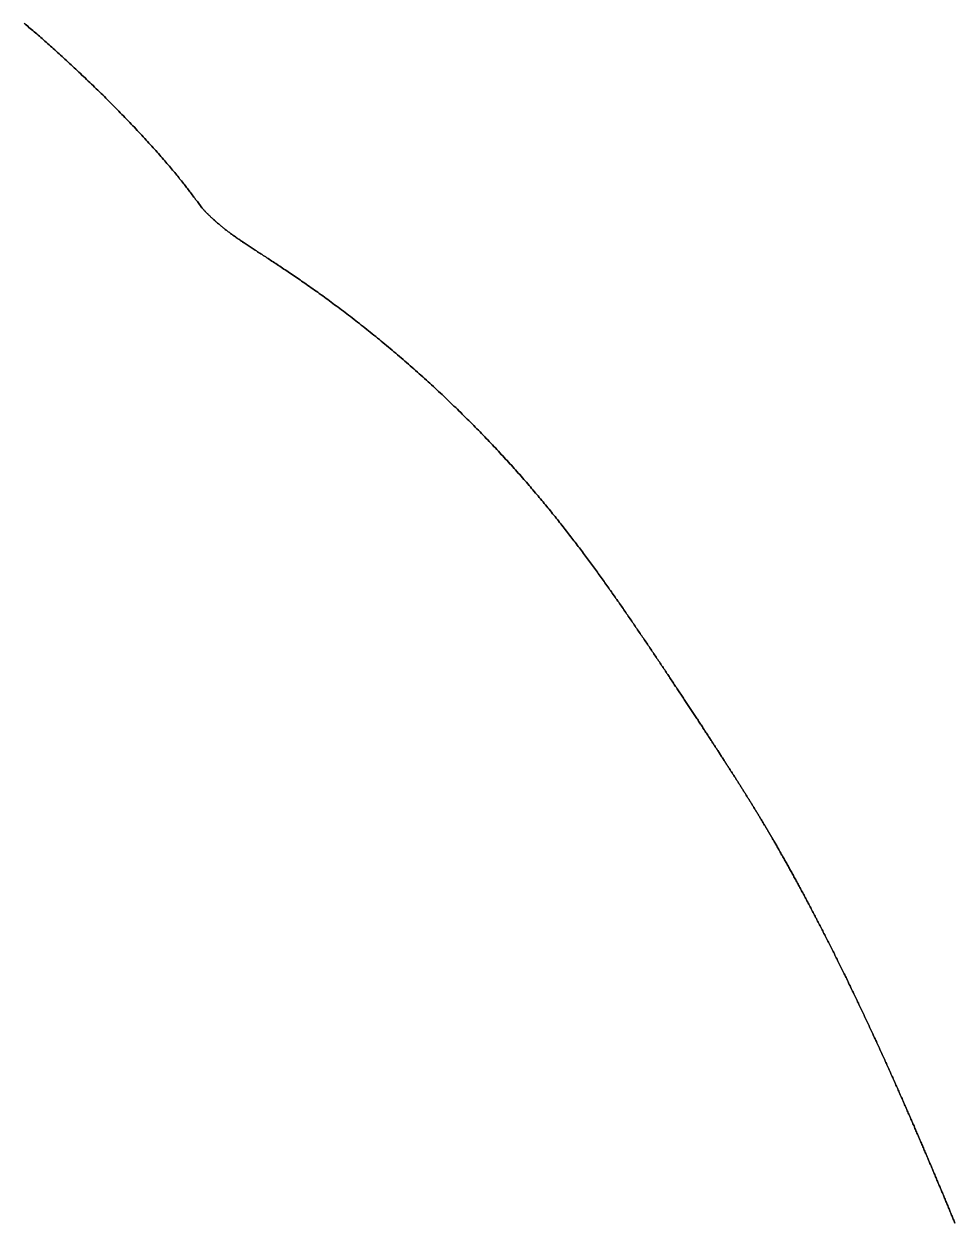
# Model space of a CAD drawing. Header units: inches. Extents: x 130170 to 284068, y 377793 to 804530.
# Drawn here: x 259932.3 to 260013.9, y 742613.9 to 742719 of the extents above; entities that cross this region are included whole.
import ezdxf

# ---------------------------------------------------------------- set-up
doc = ezdxf.new("R2010")
doc.units = ezdxf.units.IN
doc.header["$MEASUREMENT"] = 0
doc.layers.add('muni_il', color=7, linetype='Continuous')

msp = doc.modelspace()

# ---------------------------------------------------------------- linework, layer by layer
at = {"layer": 'muni_il'}
for points in [[(260013.86, 742613.85), (260013.83, 742613.94), (260013.79, 742614.03), (260013.75, 742614.12), (260013.71, 742614.21), (260013.68, 742614.3), (260013.64, 742614.39), (260013.6, 742614.48), (260013.56, 742614.57), (260013.53, 742614.66), (260013.49, 742614.75), (260013.45, 742614.85), (260013.41, 742614.94), (260013.38, 742615.03), (260013.34, 742615.12), (260013.3, 742615.21), (260013.26, 742615.3), (260013.22, 742615.4), (260013.18, 742615.49), (260013.15, 742615.58), (260013.11, 742615.67), (260013.07, 742615.77), (260013.03, 742615.86), (260012.99, 742615.95), (260012.95, 742616.04), (260012.91, 742616.14), (260012.88, 742616.23), (260012.84, 742616.32), (260012.8, 742616.42), (260012.76, 742616.51), (260012.72, 742616.6), (260012.68, 742616.7), (260012.64, 742616.79), (260012.6, 742616.89), (260012.56, 742616.98), (260012.52, 742617.07), (260012.48, 742617.17), (260012.44, 742617.26), (260012.4, 742617.36), (260012.36, 742617.45), (260012.32, 742617.55), (260012.28, 742617.64), (260012.24, 742617.74), (260012.2, 742617.83), (260012.16, 742617.93), (260012.12, 742618.02), (260012.08, 742618.12), (260012.04, 742618.22), (260012, 742618.31), (260011.96, 742618.41), (260011.92, 742618.51), (260011.88, 742618.6), (260011.84, 742618.7), (260011.8, 742618.79), (260011.76, 742618.89), (260011.72, 742618.99), (260011.67, 742619.09), (260011.63, 742619.18), (260011.59, 742619.28), (260011.55, 742619.38), (260011.51, 742619.48), (260011.47, 742619.57), (260011.43, 742619.67), (260011.38, 742619.77), (260011.34, 742619.87), (260011.3, 742619.97), (260011.26, 742620.06), (260011.22, 742620.16), (260011.17, 742620.26), (260011.13, 742620.36), (260011.09, 742620.46), (260011.05, 742620.56), (260011, 742620.66), (260010.96, 742620.76), (260010.92, 742620.86), (260010.88, 742620.96), (260010.83, 742621.06), (260010.79, 742621.16), (260010.75, 742621.26), (260010.7, 742621.36), (260010.66, 742621.46), (260010.62, 742621.56), (260010.57, 742621.66), (260010.53, 742621.76), (260010.49, 742621.87), (260010.44, 742621.97), (260010.4, 742622.07), (260010.35, 742622.17), (260010.31, 742622.27), (260010.27, 742622.38), (260010.22, 742622.48), (260010.18, 742622.58), (260010.13, 742622.68), (260010.09, 742622.79), (260010.04, 742622.89), (260010, 742622.99), (260009.95, 742623.1), (260009.91, 742623.2), (260009.86, 742623.3), (260009.82, 742623.41), (260009.77, 742623.51), (260009.73, 742623.62), (260009.68, 742623.72), (260009.63, 742623.83), (260009.59, 742623.93), (260009.54, 742624.04), (260009.5, 742624.14), (260009.45, 742624.25), (260009.4, 742624.36), (260009.36, 742624.46), (260009.31, 742624.57), (260009.26, 742624.67), (260009.22, 742624.78), (260009.17, 742624.89), (260009.12, 742624.99), (260009.07, 742625.1), (260009.03, 742625.21), (260008.98, 742625.32), (260008.93, 742625.42), (260008.88, 742625.53), (260008.84, 742625.64), (260008.79, 742625.75), (260008.74, 742625.86), (260008.69, 742625.97), (260008.64, 742626.08), (260008.59, 742626.19), (260008.55, 742626.29), (260008.5, 742626.4), (260008.45, 742626.51), (260008.4, 742626.62), (260008.35, 742626.73), (260008.3, 742626.85), (260008.25, 742626.96), (260008.2, 742627.07), (260008.15, 742627.18), (260008.1, 742627.29), (260008.05, 742627.4), (260008, 742627.51), (260007.95, 742627.62), (260007.9, 742627.74), (260007.85, 742627.85), (260007.8, 742627.96), (260007.75, 742628.07), (260007.7, 742628.18), (260007.65, 742628.3), (260007.59, 742628.41), (260007.54, 742628.52), (260007.49, 742628.64), (260007.44, 742628.75), (260007.39, 742628.86), (260007.34, 742628.98), (260007.28, 742629.09), (260007.23, 742629.21), (260007.18, 742629.32), (260007.13, 742629.43), (260007.07, 742629.55), (260007.02, 742629.66), (260006.97, 742629.78), (260006.92, 742629.89), (260006.86, 742630.01), (260006.81, 742630.12), (260006.76, 742630.24), (260006.7, 742630.36), (260006.65, 742630.47), (260006.6, 742630.59), (260006.54, 742630.7), (260006.49, 742630.82), (260006.43, 742630.94), (260006.38, 742631.05), (260006.33, 742631.17), (260006.27, 742631.28), (260006.22, 742631.4), (260006.16, 742631.52), (260006.11, 742631.63), (260006.05, 742631.75), (260006, 742631.87), (260005.94, 742631.98), (260005.89, 742632.1), (260005.83, 742632.22), (260005.78, 742632.34), (260005.72, 742632.45), (260005.67, 742632.57), (260005.61, 742632.69), (260005.56, 742632.8), (260005.5, 742632.92), (260005.44, 742633.04), (260005.39, 742633.16), (260005.33, 742633.27), (260005.28, 742633.39), (260005.22, 742633.51), (260005.16, 742633.63), (260005.11, 742633.74), (260005.05, 742633.86), (260004.99, 742633.98), (260004.94, 742634.1), (260004.88, 742634.21), (260004.83, 742634.33), (260004.77, 742634.45), (260004.71, 742634.57), (260004.66, 742634.68), (260004.6, 742634.8), (260004.54, 742634.92), (260004.49, 742635.03), (260004.43, 742635.15), (260004.37, 742635.27), (260004.31, 742635.39), (260004.26, 742635.5), (260004.2, 742635.62), (260004.14, 742635.73), (260004.09, 742635.85), (260004.03, 742635.97), (260003.97, 742636.08), (260003.92, 742636.2), (260003.86, 742636.32), (260003.8, 742636.43), (260003.74, 742636.55), (260003.69, 742636.66), (260003.63, 742636.78), (260003.57, 742636.89), (260003.52, 742637.01), (260003.46, 742637.12), (260003.4, 742637.24), (260003.34, 742637.35), (260003.29, 742637.47), (260003.23, 742637.58), (260003.17, 742637.69), (260003.12, 742637.81), (260003.06, 742637.92), (260003, 742638.04), (260002.95, 742638.15), (260002.89, 742638.26), (260002.83, 742638.37), (260002.78, 742638.49), (260002.72, 742638.6), (260002.66, 742638.71), (260002.61, 742638.82), (260002.55, 742638.93), (260002.49, 742639.04), (260002.44, 742639.15), (260002.38, 742639.26), (260002.32, 742639.37), (260002.27, 742639.48), (260002.21, 742639.59), (260002.15, 742639.7), (260002.1, 742639.81), (260002.04, 742639.92), (260001.99, 742640.03), (260001.93, 742640.14), (260001.88, 742640.25), (260001.82, 742640.35), (260001.76, 742640.46), (260001.71, 742640.57), (260001.65, 742640.67), (260001.6, 742640.78), (260001.54, 742640.88), (260001.49, 742640.99), (260001.43, 742641.09), (260001.38, 742641.2), (260001.32, 742641.3), (260001.27, 742641.41), (260001.22, 742641.51), (260001.16, 742641.61), (260001.11, 742641.72), (260001.05, 742641.82), (260001, 742641.92), (260000.95, 742642.02), (260000.89, 742642.12), (260000.84, 742642.22), (260000.79, 742642.32), (260000.73, 742642.42), (260000.68, 742642.52), (260000.63, 742642.62), (260000.57, 742642.72), (260000.52, 742642.82), (260000.47, 742642.92), (260000.42, 742643.01), (260000.36, 742643.11), (260000.31, 742643.21), (260000.26, 742643.3), (260000.21, 742643.4), (260000.16, 742643.49), (260000.11, 742643.59), (260000.05, 742643.68), (260000, 742643.78), (259999.95, 742643.87), (259999.9, 742643.96), (259999.85, 742644.05), (259999.8, 742644.15), (259999.75, 742644.24), (259999.7, 742644.33), (259999.65, 742644.42), (259999.6, 742644.51), (259999.55, 742644.6), (259999.5, 742644.69), (259999.45, 742644.78), (259999.4, 742644.87), (259999.36, 742644.96), (259999.31, 742645.04), (259999.26, 742645.13), (259999.21, 742645.22), (259999.16, 742645.3), (259999.11, 742645.39), (259999.07, 742645.47), (259999.02, 742645.56), (259998.97, 742645.64), (259998.92, 742645.73), (259998.88, 742645.81), (259998.83, 742645.9), (259998.78, 742645.98), (259998.74, 742646.06), (259998.69, 742646.14), (259998.64, 742646.22), (259998.6, 742646.31), (259998.55, 742646.39), (259998.51, 742646.47), (259998.46, 742646.55), (259998.42, 742646.63), (259998.37, 742646.7), (259998.33, 742646.78), (259998.28, 742646.86), (259998.24, 742646.94), (259998.19, 742647.02), (259998.15, 742647.09), (259998.1, 742647.17), (259998.06, 742647.25), (259998.01, 742647.32), (259997.97, 742647.4), (259997.93, 742647.47), (259997.88, 742647.55), (259997.84, 742647.62), (259997.8, 742647.7), (259997.75, 742647.77), (259997.71, 742647.84), (259997.67, 742647.92), (259997.63, 742647.99), (259997.58, 742648.06), (259997.54, 742648.13), (259997.5, 742648.21), (259997.46, 742648.28), (259997.42, 742648.35), (259997.37, 742648.42), (259997.33, 742648.49), (259997.29, 742648.56), (259997.25, 742648.63), (259997.21, 742648.7), (259997.17, 742648.77), (259997.12, 742648.84), (259997.08, 742648.9), (259997.04, 742648.97), (259997, 742649.04), (259996.96, 742649.11), (259996.92, 742649.18), (259996.88, 742649.24), (259996.84, 742649.31), (259996.8, 742649.38), (259996.76, 742649.45), (259996.72, 742649.51), (259996.68, 742649.58), (259996.64, 742649.64), (259996.6, 742649.71), (259996.56, 742649.78), (259996.52, 742649.84), (259996.48, 742649.91), (259996.44, 742649.97), (259996.4, 742650.04), (259996.36, 742650.1), (259996.32, 742650.17), (259996.28, 742650.23), (259996.24, 742650.3), (259996.2, 742650.36), (259996.16, 742650.42), (259996.12, 742650.49), (259996.08, 742650.55), (259996.05, 742650.62), (259996.01, 742650.68), (259995.97, 742650.74), (259995.93, 742650.81), (259995.89, 742650.87), (259995.85, 742650.93), (259995.81, 742651), (259995.77, 742651.06), (259995.73, 742651.12), (259995.69, 742651.19), (259995.65, 742651.25), (259995.61, 742651.31), (259995.57, 742651.38), (259995.53, 742651.44), (259995.49, 742651.5), (259995.46, 742651.56), (259995.42, 742651.63), (259995.38, 742651.69), (259995.34, 742651.75), (259995.3, 742651.82), (259995.26, 742651.88), (259995.22, 742651.94), (259995.18, 742652.01), (259995.14, 742652.07), (259995.1, 742652.13), (259995.06, 742652.2), (259995.02, 742652.26), (259994.98, 742652.32), (259994.94, 742652.39), (259994.9, 742652.45), (259994.86, 742652.52), (259994.82, 742652.58), (259994.77, 742652.64), (259994.73, 742652.71), (259994.69, 742652.77), (259994.65, 742652.84), (259994.61, 742652.9), (259994.57, 742652.97), (259994.53, 742653.03), (259994.49, 742653.1), (259994.44, 742653.16), (259994.4, 742653.23), (259994.36, 742653.29), (259994.32, 742653.36), (259994.28, 742653.42), (259994.23, 742653.49), (259994.19, 742653.56), (259994.15, 742653.62), (259994.11, 742653.69), (259994.06, 742653.76), (259994.02, 742653.82), (259993.98, 742653.89), (259993.93, 742653.96), (259993.89, 742654.03), (259993.85, 742654.09), (259993.8, 742654.16), (259993.76, 742654.23), (259993.71, 742654.3), (259993.67, 742654.37), (259993.63, 742654.44), (259993.58, 742654.51), (259993.54, 742654.58), (259993.49, 742654.65), (259993.44, 742654.72), (259993.4, 742654.79), (259993.35, 742654.86), (259993.31, 742654.93), (259993.26, 742655), (259993.21, 742655.07), (259993.17, 742655.15), (259993.12, 742655.22), (259993.07, 742655.29), (259993.03, 742655.36), (259992.98, 742655.44), (259992.93, 742655.51), (259992.88, 742655.58), (259992.84, 742655.66), (259992.79, 742655.73), (259992.74, 742655.81), (259992.69, 742655.88), (259992.64, 742655.96), (259992.59, 742656.03), (259992.54, 742656.11), (259992.49, 742656.19), (259992.44, 742656.26), (259992.39, 742656.34), (259992.34, 742656.42), (259992.29, 742656.5), (259992.24, 742656.57), (259992.19, 742656.65), (259992.14, 742656.73), (259992.09, 742656.81), (259992.03, 742656.89), (259991.98, 742656.97), (259991.93, 742657.05), (259991.88, 742657.13), (259991.82, 742657.21), (259991.77, 742657.29), (259991.72, 742657.37), (259991.66, 742657.46), (259991.61, 742657.54), (259991.56, 742657.62), (259991.5, 742657.7), (259991.45, 742657.79), (259991.39, 742657.87), (259991.34, 742657.95), (259991.28, 742658.04), (259991.23, 742658.12), (259991.17, 742658.21), (259991.11, 742658.29), (259991.06, 742658.38), (259991, 742658.46), (259990.94, 742658.55), (259990.89, 742658.64), (259990.83, 742658.72), (259990.77, 742658.81), (259990.71, 742658.9), (259990.66, 742658.99), (259990.6, 742659.08), (259990.54, 742659.16), (259990.48, 742659.25), (259990.42, 742659.34), (259990.36, 742659.43), (259990.3, 742659.52), (259990.24, 742659.61), (259990.18, 742659.7), (259990.12, 742659.79), (259990.06, 742659.89), (259990, 742659.98), (259989.94, 742660.07), (259989.88, 742660.16), (259989.82, 742660.25), (259989.76, 742660.35), (259989.7, 742660.44), (259989.63, 742660.53), (259989.57, 742660.63), (259989.51, 742660.72), (259989.45, 742660.82), (259989.38, 742660.91), (259989.32, 742661.01), (259989.26, 742661.1), (259989.19, 742661.2), (259989.13, 742661.29), (259989.07, 742661.39), (259989, 742661.49), (259988.94, 742661.58), (259988.87, 742661.68), (259988.81, 742661.78), (259988.74, 742661.88), (259988.68, 742661.97), (259988.61, 742662.07), (259988.55, 742662.17), (259988.48, 742662.27), (259988.42, 742662.37), (259988.35, 742662.47), (259988.28, 742662.57), (259988.22, 742662.67), (259988.15, 742662.77), (259988.08, 742662.87), (259988.01, 742662.97), (259987.95, 742663.07), (259987.88, 742663.17), (259987.81, 742663.27), (259987.74, 742663.38), (259987.67, 742663.48), (259987.61, 742663.58), (259987.54, 742663.68), (259987.47, 742663.79), (259987.4, 742663.89), (259987.33, 742663.99), (259987.26, 742664.09), (259987.19, 742664.2), (259987.12, 742664.3), (259987.05, 742664.41), (259986.98, 742664.51), (259986.91, 742664.62), (259986.84, 742664.72), (259986.77, 742664.83), (259986.7, 742664.93), (259986.62, 742665.04), (259986.55, 742665.14), (259986.48, 742665.25), (259986.41, 742665.35), (259986.34, 742665.46), (259986.26, 742665.57), (259986.19, 742665.67), (259986.12, 742665.78), (259986.05, 742665.89), (259985.97, 742666), (259985.9, 742666.1), (259985.83, 742666.21), (259985.75, 742666.32), (259985.68, 742666.43), (259985.6, 742666.54), (259985.53, 742666.65), (259985.45, 742666.76), (259985.38, 742666.86), (259985.3, 742666.97), (259985.23, 742667.08), (259985.15, 742667.19), (259985.08, 742667.3), (259985, 742667.41), (259984.93, 742667.52), (259984.85, 742667.63), (259984.77, 742667.75), (259984.7, 742667.86), (259984.62, 742667.97), (259984.54, 742668.08), (259984.46, 742668.19), (259984.39, 742668.3), (259984.31, 742668.41), (259984.23, 742668.53), (259984.15, 742668.64), (259984.07, 742668.75), (259983.99, 742668.87), (259983.91, 742668.98), (259983.83, 742669.09), (259983.75, 742669.21), (259983.67, 742669.32), (259983.59, 742669.43), (259983.51, 742669.55), (259983.43, 742669.66), (259983.35, 742669.78), (259983.27, 742669.89), (259983.18, 742670.01), (259983.1, 742670.12), (259983.02, 742670.24), (259982.94, 742670.35), (259982.85, 742670.47), (259982.77, 742670.58), (259982.69, 742670.7), (259982.6, 742670.82), (259982.52, 742670.93), (259982.43, 742671.05), (259982.35, 742671.17), (259982.26, 742671.29), (259982.18, 742671.4), (259982.09, 742671.52), (259982, 742671.64), (259981.92, 742671.76), (259981.83, 742671.88), (259981.74, 742671.99), (259981.65, 742672.11), (259981.57, 742672.23), (259981.48, 742672.35), (259981.39, 742672.47), (259981.3, 742672.59), (259981.21, 742672.71), (259981.12, 742672.83), (259981.03, 742672.95), (259980.94, 742673.08), (259980.84, 742673.2), (259980.75, 742673.32), (259980.66, 742673.44), (259980.57, 742673.56), (259980.47, 742673.69), (259980.38, 742673.81), (259980.28, 742673.93), (259980.19, 742674.05), (259980.09, 742674.18), (259980, 742674.3), (259979.9, 742674.43), (259979.81, 742674.55), (259979.71, 742674.67), (259979.61, 742674.8), (259979.51, 742674.92), (259979.41, 742675.05), (259979.31, 742675.18), (259979.21, 742675.3), (259979.11, 742675.43), (259979.01, 742675.55), (259978.91, 742675.68), (259978.81, 742675.81), (259978.71, 742675.94), (259978.6, 742676.06), (259978.5, 742676.19), (259978.4, 742676.32), (259978.29, 742676.45), (259978.19, 742676.58), (259978.08, 742676.71), (259977.97, 742676.84), (259977.87, 742676.97), (259977.76, 742677.1), (259977.65, 742677.23), (259977.54, 742677.36), (259977.43, 742677.49), (259977.32, 742677.62), (259977.21, 742677.75), (259977.1, 742677.88), (259976.99, 742678.02), (259976.87, 742678.15), (259976.76, 742678.28), (259976.65, 742678.42), (259976.53, 742678.55), (259976.42, 742678.68), (259976.3, 742678.82), (259976.18, 742678.95), (259976.07, 742679.08), (259975.95, 742679.22), (259975.83, 742679.35), (259975.71, 742679.49), (259975.59, 742679.63), (259975.47, 742679.76), (259975.35, 742679.9), (259975.23, 742680.03), (259975.1, 742680.17), (259974.98, 742680.31), (259974.86, 742680.45), (259974.73, 742680.58), (259974.61, 742680.72), (259974.48, 742680.86), (259974.36, 742681), (259974.23, 742681.14), (259974.1, 742681.27), (259973.97, 742681.41), (259973.84, 742681.55), (259973.71, 742681.69), (259973.58, 742681.83), (259973.45, 742681.97), (259973.32, 742682.11), (259973.18, 742682.25), (259973.05, 742682.39), (259972.92, 742682.53), (259972.78, 742682.67), (259972.65, 742682.81), (259972.51, 742682.95), (259972.37, 742683.1), (259972.24, 742683.24), (259972.1, 742683.38), (259971.96, 742683.52), (259971.82, 742683.66), (259971.68, 742683.8), (259971.54, 742683.95), (259971.4, 742684.09), (259971.26, 742684.23), (259971.11, 742684.37), (259970.97, 742684.51), (259970.83, 742684.66), (259970.68, 742684.8), (259970.54, 742684.94), (259970.39, 742685.08), (259970.25, 742685.23), (259970.1, 742685.37), (259969.95, 742685.51), (259969.8, 742685.65), (259969.66, 742685.8), (259969.51, 742685.94), (259969.36, 742686.08), (259969.21, 742686.22), (259969.06, 742686.37), (259968.91, 742686.51), (259968.76, 742686.65), (259968.6, 742686.79), (259968.45, 742686.93), (259968.3, 742687.08), (259968.15, 742687.22), (259967.99, 742687.36), (259967.84, 742687.5), (259967.68, 742687.64), (259967.53, 742687.78), (259967.37, 742687.92), (259967.22, 742688.06), (259967.06, 742688.2), (259966.91, 742688.34), (259966.75, 742688.48), (259966.59, 742688.62), (259966.43, 742688.76), (259966.28, 742688.9), (259966.12, 742689.04), (259965.96, 742689.18), (259965.8, 742689.32), (259965.64, 742689.45), (259965.49, 742689.59), (259965.33, 742689.73), (259965.17, 742689.86), (259965.01, 742690), (259964.85, 742690.13), (259964.69, 742690.27), (259964.53, 742690.4), (259964.37, 742690.54), (259964.21, 742690.67), (259964.05, 742690.81), (259963.89, 742690.94), (259963.73, 742691.07), (259963.57, 742691.2), (259963.41, 742691.33), (259963.25, 742691.46), (259963.09, 742691.59), (259962.93, 742691.72), (259962.77, 742691.85), (259962.62, 742691.98), (259962.46, 742692.11), (259962.3, 742692.23), (259962.14, 742692.36), (259961.98, 742692.49), (259961.82, 742692.61), (259961.66, 742692.74), (259961.51, 742692.86), (259961.35, 742692.98), (259961.19, 742693.1), (259961.04, 742693.23), (259960.88, 742693.35), (259960.72, 742693.47), (259960.57, 742693.58), (259960.41, 742693.7), (259960.26, 742693.82), (259960.1, 742693.94), (259959.95, 742694.05), (259959.8, 742694.17), (259959.64, 742694.28), (259959.49, 742694.39), (259959.34, 742694.51), (259959.19, 742694.62), (259959.04, 742694.73), (259958.89, 742694.84), (259958.74, 742694.95), (259958.59, 742695.05), (259958.45, 742695.16), (259958.3, 742695.27), (259958.15, 742695.37), (259958.01, 742695.48), (259957.86, 742695.58), (259957.72, 742695.68), (259957.58, 742695.78), (259957.43, 742695.88), (259957.29, 742695.98), (259957.15, 742696.08), (259957.01, 742696.18), (259956.88, 742696.28), (259956.74, 742696.37), (259956.6, 742696.47), (259956.47, 742696.56), (259956.33, 742696.65), (259956.2, 742696.74), (259956.07, 742696.83), (259955.94, 742696.92), (259955.81, 742697.01), (259955.68, 742697.1), (259955.55, 742697.19), (259955.42, 742697.27), (259955.3, 742697.36), (259955.17, 742697.44), (259955.05, 742697.52), (259954.93, 742697.6), (259954.8, 742697.69), (259954.68, 742697.76), (259954.57, 742697.84), (259954.45, 742697.92), (259954.33, 742698), (259954.22, 742698.07), (259954.1, 742698.15), (259953.99, 742698.22), (259953.88, 742698.3), (259953.77, 742698.37), (259953.66, 742698.44), (259953.55, 742698.51), (259953.45, 742698.58), (259953.34, 742698.65), (259953.24, 742698.72), (259953.13, 742698.78), (259953.03, 742698.85), (259952.93, 742698.91), (259952.83, 742698.98), (259952.74, 742699.04), (259952.64, 742699.11), (259952.54, 742699.17), (259952.45, 742699.23), (259952.36, 742699.29), (259952.26, 742699.35), (259952.17, 742699.41), (259952.08, 742699.47), (259952, 742699.53), (259951.91, 742699.58), (259951.82, 742699.64), (259951.74, 742699.7), (259951.65, 742699.75), (259951.57, 742699.81), (259951.49, 742699.86), (259951.41, 742699.92), (259951.33, 742699.97), (259951.25, 742700.03), (259951.17, 742700.08), (259951.1, 742700.13), (259951.02, 742700.18), (259950.94, 742700.24), (259950.87, 742700.29), (259950.8, 742700.34), (259950.72, 742700.39), (259950.65, 742700.44), (259950.58, 742700.49), (259950.51, 742700.54), (259950.44, 742700.59), (259950.37, 742700.64), (259950.31, 742700.69), (259950.24, 742700.74), (259950.17, 742700.79), (259950.11, 742700.84), (259950.04, 742700.89), (259949.98, 742700.94), (259949.91, 742700.99), (259949.85, 742701.04), (259949.79, 742701.09), (259949.72, 742701.14), (259949.66, 742701.19), (259949.6, 742701.24), (259949.54, 742701.29), (259949.48, 742701.34), (259949.42, 742701.39), (259949.36, 742701.44), (259949.3, 742701.49), (259949.24, 742701.55), (259949.18, 742701.6), (259949.12, 742701.65), (259949.06, 742701.7), (259949.01, 742701.75), (259948.95, 742701.8), (259948.89, 742701.85), (259948.84, 742701.9), (259948.78, 742701.95), (259948.73, 742702), (259948.67, 742702.05), (259948.62, 742702.1), (259948.57, 742702.15), (259948.52, 742702.2), (259948.47, 742702.25), (259948.42, 742702.3), (259948.37, 742702.35), (259948.32, 742702.4), (259948.27, 742702.44), (259948.23, 742702.49), (259948.18, 742702.53), (259948.14, 742702.58), (259948.1, 742702.62), (259948.06, 742702.66), (259948.03, 742702.7), (259947.99, 742702.73), (259947.96, 742702.77), (259947.93, 742702.8), (259947.91, 742702.83), (259947.89, 742702.85), (259947.87, 742702.88), (259947.85, 742702.9), (259947.46, 742703.43), (259947.31, 742703.63), (259947.23, 742703.73), (259947.16, 742703.83), (259947.09, 742703.92), (259947.02, 742704.02), (259946.95, 742704.11), (259946.88, 742704.2), (259946.81, 742704.29), (259946.74, 742704.39), (259946.67, 742704.48), (259946.6, 742704.57), (259946.52, 742704.66), (259946.45, 742704.76), (259946.38, 742704.85), (259946.3, 742704.95), (259946.23, 742705.04), (259946.15, 742705.14), (259946.07, 742705.24), (259945.99, 742705.34), (259945.91, 742705.44), (259945.83, 742705.54), (259945.74, 742705.65), (259945.66, 742705.75), (259945.57, 742705.86), (259945.48, 742705.97), (259945.39, 742706.08), (259945.29, 742706.19), (259945.2, 742706.3), (259945.1, 742706.42), (259945.01, 742706.53), (259944.91, 742706.65), (259944.8, 742706.77), (259944.7, 742706.89), (259944.6, 742707.01), (259944.49, 742707.13), (259944.38, 742707.26), (259944.27, 742707.38), (259944.16, 742707.51), (259944.05, 742707.64), (259943.94, 742707.77), (259943.82, 742707.9), (259943.7, 742708.03), (259943.58, 742708.16), (259943.46, 742708.29), (259943.34, 742708.43), (259943.22, 742708.56), (259943.1, 742708.7), (259942.97, 742708.83), (259942.85, 742708.97), (259942.72, 742709.11), (259942.59, 742709.25), (259942.46, 742709.39), (259942.33, 742709.53), (259942.2, 742709.67), (259942.07, 742709.81), (259941.94, 742709.95), (259941.8, 742710.09), (259941.67, 742710.23), (259941.53, 742710.37), (259941.4, 742710.51), (259941.26, 742710.66), (259941.12, 742710.8), (259940.99, 742710.94), (259940.85, 742711.08), (259940.71, 742711.22), (259940.57, 742711.37), (259940.43, 742711.51), (259940.29, 742711.65), (259940.15, 742711.79), (259940.01, 742711.93), (259939.87, 742712.07), (259939.73, 742712.22), (259939.59, 742712.36), (259939.45, 742712.5), (259939.31, 742712.64), (259939.17, 742712.78), (259939.02, 742712.91), (259938.88, 742713.05), (259938.74, 742713.19), (259938.6, 742713.33), (259938.46, 742713.46), (259938.32, 742713.6), (259938.18, 742713.73), (259938.04, 742713.87), (259937.9, 742714), (259937.76, 742714.14), (259937.62, 742714.27), (259937.49, 742714.4), (259937.35, 742714.53), (259937.21, 742714.66), (259937.07, 742714.79), (259936.94, 742714.92), (259936.8, 742715.05), (259936.66, 742715.17), (259936.53, 742715.3), (259936.4, 742715.42), (259936.26, 742715.55), (259936.13, 742715.67), (259936, 742715.79), (259935.86, 742715.91), (259935.73, 742716.03), (259935.6, 742716.15), (259935.47, 742716.27), (259935.34, 742716.39), (259935.21, 742716.51), (259935.09, 742716.62), (259934.96, 742716.74), (259934.83, 742716.85), (259934.71, 742716.96), (259934.58, 742717.07), (259934.46, 742717.18), (259934.34, 742717.29), (259934.21, 742717.4), (259934.09, 742717.51), (259933.97, 742717.61), (259933.85, 742717.72), (259933.73, 742717.82), (259933.62, 742717.93), (259933.5, 742718.03), (259933.38, 742718.13), (259933.27, 742718.23), (259933.15, 742718.33), (259933.04, 742718.43), (259932.93, 742718.52), (259932.81, 742718.62), (259932.7, 742718.71), (259932.59, 742718.81), (259932.48, 742718.9), (259932.38, 742718.99), (259932.27, 742719.08)], [(259932.27, 742719.08), (259932.38, 742718.99), (259932.48, 742718.9), (259932.59, 742718.81), (259932.7, 742718.71), (259932.81, 742718.62), (259932.93, 742718.52), (259933.04, 742718.43), (259933.15, 742718.33), (259933.27, 742718.23), (259933.38, 742718.13), (259933.5, 742718.03), (259933.62, 742717.93), (259933.73, 742717.82), (259933.85, 742717.72), (259933.97, 742717.61), (259934.09, 742717.51), (259934.21, 742717.4), (259934.34, 742717.29), (259934.46, 742717.18), (259934.58, 742717.07), (259934.71, 742716.96), (259934.83, 742716.85), (259934.96, 742716.74), (259935.09, 742716.62), (259935.21, 742716.51), (259935.34, 742716.39), (259935.47, 742716.27), (259935.6, 742716.15), (259935.73, 742716.03), (259935.86, 742715.91), (259936, 742715.79), (259936.13, 742715.67), (259936.26, 742715.55), (259936.4, 742715.42), (259936.53, 742715.3), (259936.66, 742715.17), (259936.8, 742715.05), (259936.94, 742714.92), (259937.07, 742714.79), (259937.21, 742714.66), (259937.35, 742714.53), (259937.49, 742714.4), (259937.62, 742714.27), (259937.76, 742714.14), (259937.9, 742714), (259938.04, 742713.87), (259938.18, 742713.73), (259938.32, 742713.6), (259938.46, 742713.46), (259938.6, 742713.33), (259938.74, 742713.19), (259938.88, 742713.05), (259939.02, 742712.91), (259939.17, 742712.78), (259939.31, 742712.64), (259939.45, 742712.5), (259939.59, 742712.36), (259939.73, 742712.22), (259939.87, 742712.07), (259940.01, 742711.93), (259940.15, 742711.79), (259940.29, 742711.65), (259940.43, 742711.51), (259940.57, 742711.37), (259940.71, 742711.22), (259940.85, 742711.08), (259940.99, 742710.94), (259941.12, 742710.8), (259941.26, 742710.66), (259941.4, 742710.51), (259941.53, 742710.37), (259941.67, 742710.23), (259941.8, 742710.09), (259941.94, 742709.95), (259942.07, 742709.81), (259942.2, 742709.67), (259942.33, 742709.53), (259942.46, 742709.39), (259942.59, 742709.25), (259942.72, 742709.11), (259942.85, 742708.97), (259942.97, 742708.83), (259943.1, 742708.7), (259943.22, 742708.56), (259943.34, 742708.43), (259943.46, 742708.29), (259943.58, 742708.16), (259943.7, 742708.03), (259943.82, 742707.9), (259943.94, 742707.77), (259944.05, 742707.64), (259944.16, 742707.51), (259944.27, 742707.38), (259944.38, 742707.26), (259944.49, 742707.13), (259944.6, 742707.01), (259944.7, 742706.89), (259944.8, 742706.77), (259944.91, 742706.65), (259945.01, 742706.53), (259945.1, 742706.42), (259945.2, 742706.3), (259945.29, 742706.19), (259945.39, 742706.08), (259945.48, 742705.97), (259945.57, 742705.86), (259945.66, 742705.75), (259945.74, 742705.65), (259945.83, 742705.54), (259945.91, 742705.44), (259945.99, 742705.34), (259946.07, 742705.24), (259946.15, 742705.14), (259946.23, 742705.04), (259946.3, 742704.95), (259946.38, 742704.85), (259946.45, 742704.76), (259946.52, 742704.66), (259946.6, 742704.57), (259946.67, 742704.48), (259946.74, 742704.39), (259946.81, 742704.29), (259946.88, 742704.2), (259946.95, 742704.11), (259947.02, 742704.02), (259947.09, 742703.92), (259947.16, 742703.83), (259947.23, 742703.73), (259947.31, 742703.63), (259947.46, 742703.43), (259947.85, 742702.9), (259947.87, 742702.88), (259947.89, 742702.85), (259947.91, 742702.83), (259947.93, 742702.8), (259947.96, 742702.77), (259947.99, 742702.73), (259948.03, 742702.7), (259948.06, 742702.66), (259948.1, 742702.62), (259948.14, 742702.58), (259948.18, 742702.53), (259948.23, 742702.49), (259948.27, 742702.44), (259948.32, 742702.4), (259948.37, 742702.35), (259948.42, 742702.3), (259948.47, 742702.25), (259948.52, 742702.2), (259948.57, 742702.15), (259948.62, 742702.1), (259948.67, 742702.05), (259948.73, 742702), (259948.78, 742701.95), (259948.84, 742701.9), (259948.89, 742701.85), (259948.95, 742701.8), (259949.01, 742701.75), (259949.06, 742701.7), (259949.12, 742701.65), (259949.18, 742701.6), (259949.24, 742701.55), (259949.3, 742701.49), (259949.36, 742701.44), (259949.42, 742701.39), (259949.48, 742701.34), (259949.54, 742701.29), (259949.6, 742701.24), (259949.66, 742701.19), (259949.72, 742701.14), (259949.79, 742701.09), (259949.85, 742701.04), (259949.91, 742700.99), (259949.98, 742700.94), (259950.04, 742700.89), (259950.11, 742700.84), (259950.17, 742700.79), (259950.24, 742700.74), (259950.31, 742700.69), (259950.37, 742700.64), (259950.44, 742700.59), (259950.51, 742700.54), (259950.58, 742700.49), (259950.65, 742700.44), (259950.72, 742700.39), (259950.8, 742700.34), (259950.87, 742700.29), (259950.94, 742700.24), (259951.02, 742700.18), (259951.1, 742700.13), (259951.17, 742700.08), (259951.25, 742700.03), (259951.33, 742699.97), (259951.41, 742699.92), (259951.49, 742699.86), (259951.57, 742699.81), (259951.65, 742699.75), (259951.74, 742699.7), (259951.82, 742699.64), (259951.91, 742699.58), (259952, 742699.53), (259952.08, 742699.47), (259952.17, 742699.41), (259952.26, 742699.35), (259952.36, 742699.29), (259952.45, 742699.23), (259952.54, 742699.17), (259952.64, 742699.11), (259952.74, 742699.04), (259952.83, 742698.98), (259952.93, 742698.91), (259953.03, 742698.85), (259953.13, 742698.78), (259953.24, 742698.72), (259953.34, 742698.65), (259953.45, 742698.58), (259953.55, 742698.51), (259953.66, 742698.44), (259953.77, 742698.37), (259953.88, 742698.3), (259953.99, 742698.22), (259954.1, 742698.15), (259954.22, 742698.07), (259954.33, 742698), (259954.45, 742697.92), (259954.57, 742697.84), (259954.68, 742697.76), (259954.8, 742697.69), (259954.93, 742697.6), (259955.05, 742697.52), (259955.17, 742697.44), (259955.3, 742697.36), (259955.42, 742697.27), (259955.55, 742697.19), (259955.68, 742697.1), (259955.81, 742697.01), (259955.94, 742696.92), (259956.07, 742696.83), (259956.2, 742696.74), (259956.33, 742696.65), (259956.47, 742696.56), (259956.6, 742696.47), (259956.74, 742696.37), (259956.88, 742696.28), (259957.01, 742696.18), (259957.15, 742696.08), (259957.29, 742695.98), (259957.43, 742695.88), (259957.58, 742695.78), (259957.72, 742695.68), (259957.86, 742695.58), (259958.01, 742695.48), (259958.15, 742695.37), (259958.3, 742695.27), (259958.45, 742695.16), (259958.59, 742695.05), (259958.74, 742694.95), (259958.89, 742694.84), (259959.04, 742694.73), (259959.19, 742694.62), (259959.34, 742694.51), (259959.49, 742694.39), (259959.64, 742694.28), (259959.8, 742694.17), (259959.95, 742694.05), (259960.1, 742693.94), (259960.26, 742693.82), (259960.41, 742693.7), (259960.57, 742693.58), (259960.72, 742693.47), (259960.88, 742693.35), (259961.04, 742693.23), (259961.19, 742693.1), (259961.35, 742692.98), (259961.51, 742692.86), (259961.66, 742692.74), (259961.82, 742692.61), (259961.98, 742692.49), (259962.14, 742692.36), (259962.3, 742692.23), (259962.46, 742692.11), (259962.62, 742691.98), (259962.77, 742691.85), (259962.93, 742691.72), (259963.09, 742691.59), (259963.25, 742691.46), (259963.41, 742691.33), (259963.57, 742691.2), (259963.73, 742691.07), (259963.89, 742690.94), (259964.05, 742690.81), (259964.21, 742690.67), (259964.37, 742690.54), (259964.53, 742690.4), (259964.69, 742690.27), (259964.85, 742690.13), (259965.01, 742690), (259965.17, 742689.86), (259965.33, 742689.73), (259965.49, 742689.59), (259965.64, 742689.45), (259965.8, 742689.32), (259965.96, 742689.18), (259966.12, 742689.04), (259966.28, 742688.9), (259966.43, 742688.76), (259966.59, 742688.62), (259966.75, 742688.48), (259966.91, 742688.34), (259967.06, 742688.2), (259967.22, 742688.06), (259967.37, 742687.92), (259967.53, 742687.78), (259967.68, 742687.64), (259967.84, 742687.5), (259967.99, 742687.36), (259968.15, 742687.22), (259968.3, 742687.08), (259968.45, 742686.93), (259968.6, 742686.79), (259968.76, 742686.65), (259968.91, 742686.51), (259969.06, 742686.37), (259969.21, 742686.22), (259969.36, 742686.08), (259969.51, 742685.94), (259969.66, 742685.8), (259969.8, 742685.65), (259969.95, 742685.51), (259970.1, 742685.37), (259970.25, 742685.23), (259970.39, 742685.08), (259970.54, 742684.94), (259970.68, 742684.8), (259970.83, 742684.66), (259970.97, 742684.51), (259971.11, 742684.37), (259971.26, 742684.23), (259971.4, 742684.09), (259971.54, 742683.95), (259971.68, 742683.8), (259971.82, 742683.66), (259971.96, 742683.52), (259972.1, 742683.38), (259972.24, 742683.24), (259972.37, 742683.1), (259972.51, 742682.95), (259972.65, 742682.81), (259972.78, 742682.67), (259972.92, 742682.53), (259973.05, 742682.39), (259973.18, 742682.25), (259973.32, 742682.11), (259973.45, 742681.97), (259973.58, 742681.83), (259973.71, 742681.69), (259973.84, 742681.55), (259973.97, 742681.41), (259974.1, 742681.27), (259974.23, 742681.14), (259974.36, 742681), (259974.48, 742680.86), (259974.61, 742680.72), (259974.73, 742680.58), (259974.86, 742680.45), (259974.98, 742680.31), (259975.1, 742680.17), (259975.23, 742680.03), (259975.35, 742679.9), (259975.47, 742679.76), (259975.59, 742679.63), (259975.71, 742679.49), (259975.83, 742679.35), (259975.95, 742679.22), (259976.07, 742679.08), (259976.18, 742678.95), (259976.3, 742678.82), (259976.42, 742678.68), (259976.53, 742678.55), (259976.65, 742678.42), (259976.76, 742678.28), (259976.87, 742678.15), (259976.99, 742678.02), (259977.1, 742677.88), (259977.21, 742677.75), (259977.32, 742677.62), (259977.43, 742677.49), (259977.54, 742677.36), (259977.65, 742677.23), (259977.76, 742677.1), (259977.87, 742676.97), (259977.97, 742676.84), (259978.08, 742676.71), (259978.19, 742676.58), (259978.29, 742676.45), (259978.4, 742676.32), (259978.5, 742676.19), (259978.6, 742676.06), (259978.71, 742675.94), (259978.81, 742675.81), (259978.91, 742675.68), (259979.01, 742675.55), (259979.11, 742675.43), (259979.21, 742675.3), (259979.31, 742675.18), (259979.41, 742675.05), (259979.51, 742674.92), (259979.61, 742674.8), (259979.71, 742674.67), (259979.81, 742674.55), (259979.9, 742674.43), (259980, 742674.3), (259980.09, 742674.18), (259980.19, 742674.05), (259980.28, 742673.93), (259980.38, 742673.81), (259980.47, 742673.69), (259980.57, 742673.56), (259980.66, 742673.44), (259980.75, 742673.32), (259980.84, 742673.2), (259980.94, 742673.08), (259981.03, 742672.95), (259981.12, 742672.83), (259981.21, 742672.71), (259981.3, 742672.59), (259981.39, 742672.47), (259981.48, 742672.35), (259981.57, 742672.23), (259981.65, 742672.11), (259981.74, 742671.99), (259981.83, 742671.88), (259981.92, 742671.76), (259982, 742671.64), (259982.09, 742671.52), (259982.18, 742671.4), (259982.26, 742671.29), (259982.35, 742671.17), (259982.43, 742671.05), (259982.52, 742670.93), (259982.6, 742670.82), (259982.69, 742670.7), (259982.77, 742670.58), (259982.85, 742670.47), (259982.94, 742670.35), (259983.02, 742670.24), (259983.1, 742670.12), (259983.18, 742670.01), (259983.27, 742669.89), (259983.35, 742669.78), (259983.43, 742669.66), (259983.51, 742669.55), (259983.59, 742669.43), (259983.67, 742669.32), (259983.75, 742669.21), (259983.83, 742669.09), (259983.91, 742668.98), (259983.99, 742668.87), (259984.07, 742668.75), (259984.15, 742668.64), (259984.23, 742668.53), (259984.31, 742668.41), (259984.39, 742668.3), (259984.46, 742668.19), (259984.54, 742668.08), (259984.62, 742667.97), (259984.7, 742667.86), (259984.77, 742667.75), (259984.85, 742667.63), (259984.93, 742667.52), (259985, 742667.41), (259985.08, 742667.3), (259985.15, 742667.19), (259985.23, 742667.08), (259985.3, 742666.97), (259985.38, 742666.86), (259985.45, 742666.76), (259985.53, 742666.65), (259985.6, 742666.54), (259985.68, 742666.43), (259985.75, 742666.32), (259985.83, 742666.21), (259985.9, 742666.1), (259985.97, 742666), (259986.05, 742665.89), (259986.12, 742665.78), (259986.19, 742665.67), (259986.26, 742665.57), (259986.34, 742665.46), (259986.41, 742665.35), (259986.48, 742665.25), (259986.55, 742665.14), (259986.62, 742665.04), (259986.7, 742664.93), (259986.77, 742664.83), (259986.84, 742664.72), (259986.91, 742664.62), (259986.98, 742664.51), (259987.05, 742664.41), (259987.12, 742664.3), (259987.19, 742664.2), (259987.26, 742664.09), (259987.33, 742663.99), (259987.4, 742663.89), (259987.47, 742663.79), (259987.54, 742663.68), (259987.61, 742663.58), (259987.67, 742663.48), (259987.74, 742663.38), (259987.81, 742663.27), (259987.88, 742663.17), (259987.95, 742663.07), (259988.01, 742662.97), (259988.08, 742662.87), (259988.15, 742662.77), (259988.22, 742662.67), (259988.28, 742662.57), (259988.35, 742662.47), (259988.42, 742662.37), (259988.48, 742662.27), (259988.55, 742662.17), (259988.61, 742662.07), (259988.68, 742661.97), (259988.74, 742661.88), (259988.81, 742661.78), (259988.87, 742661.68), (259988.94, 742661.58), (259989, 742661.49), (259989.07, 742661.39), (259989.13, 742661.29), (259989.19, 742661.2), (259989.26, 742661.1), (259989.32, 742661.01), (259989.38, 742660.91), (259989.45, 742660.82), (259989.51, 742660.72), (259989.57, 742660.63), (259989.63, 742660.53), (259989.7, 742660.44), (259989.76, 742660.35), (259989.82, 742660.25), (259989.88, 742660.16), (259989.94, 742660.07), (259990, 742659.98), (259990.06, 742659.89), (259990.12, 742659.79), (259990.18, 742659.7), (259990.24, 742659.61), (259990.3, 742659.52), (259990.36, 742659.43), (259990.42, 742659.34), (259990.48, 742659.25), (259990.54, 742659.16), (259990.6, 742659.08), (259990.66, 742658.99), (259990.71, 742658.9), (259990.77, 742658.81), (259990.83, 742658.72), (259990.89, 742658.64), (259990.94, 742658.55), (259991, 742658.46), (259991.06, 742658.38), (259991.11, 742658.29), (259991.17, 742658.21), (259991.23, 742658.12), (259991.28, 742658.04), (259991.34, 742657.95), (259991.39, 742657.87), (259991.45, 742657.79), (259991.5, 742657.7), (259991.56, 742657.62), (259991.61, 742657.54), (259991.66, 742657.46), (259991.72, 742657.37), (259991.77, 742657.29), (259991.82, 742657.21), (259991.88, 742657.13), (259991.93, 742657.05), (259991.98, 742656.97), (259992.03, 742656.89), (259992.09, 742656.81), (259992.14, 742656.73), (259992.19, 742656.65), (259992.24, 742656.57), (259992.29, 742656.5), (259992.34, 742656.42), (259992.39, 742656.34), (259992.44, 742656.26), (259992.49, 742656.19), (259992.54, 742656.11), (259992.59, 742656.03), (259992.64, 742655.96), (259992.69, 742655.88), (259992.74, 742655.81), (259992.79, 742655.73), (259992.84, 742655.66), (259992.88, 742655.58), (259992.93, 742655.51), (259992.98, 742655.44), (259993.03, 742655.36), (259993.07, 742655.29), (259993.12, 742655.22), (259993.17, 742655.15), (259993.21, 742655.07), (259993.26, 742655), (259993.31, 742654.93), (259993.35, 742654.86), (259993.4, 742654.79), (259993.44, 742654.72), (259993.49, 742654.65), (259993.54, 742654.58), (259993.58, 742654.51), (259993.63, 742654.44), (259993.67, 742654.37), (259993.71, 742654.3), (259993.76, 742654.23), (259993.8, 742654.16), (259993.85, 742654.09), (259993.89, 742654.03), (259993.93, 742653.96), (259993.98, 742653.89), (259994.02, 742653.82), (259994.06, 742653.76), (259994.11, 742653.69), (259994.15, 742653.62), (259994.19, 742653.56), (259994.23, 742653.49), (259994.28, 742653.42), (259994.32, 742653.36), (259994.36, 742653.29), (259994.4, 742653.23), (259994.44, 742653.16), (259994.49, 742653.1), (259994.53, 742653.03), (259994.57, 742652.97), (259994.61, 742652.9), (259994.65, 742652.84), (259994.69, 742652.77), (259994.73, 742652.71), (259994.77, 742652.64), (259994.82, 742652.58), (259994.86, 742652.52), (259994.9, 742652.45), (259994.94, 742652.39), (259994.98, 742652.32), (259995.02, 742652.26), (259995.06, 742652.2), (259995.1, 742652.13), (259995.14, 742652.07), (259995.18, 742652.01), (259995.22, 742651.94), (259995.26, 742651.88), (259995.3, 742651.82), (259995.34, 742651.75), (259995.38, 742651.69), (259995.42, 742651.63), (259995.46, 742651.56), (259995.49, 742651.5), (259995.53, 742651.44), (259995.57, 742651.38), (259995.61, 742651.31), (259995.65, 742651.25), (259995.69, 742651.19), (259995.73, 742651.12), (259995.77, 742651.06), (259995.81, 742651), (259995.85, 742650.93), (259995.89, 742650.87), (259995.93, 742650.81), (259995.97, 742650.74), (259996.01, 742650.68), (259996.05, 742650.62), (259996.08, 742650.55), (259996.12, 742650.49), (259996.16, 742650.42), (259996.2, 742650.36), (259996.24, 742650.3), (259996.28, 742650.23), (259996.32, 742650.17), (259996.36, 742650.1), (259996.4, 742650.04), (259996.44, 742649.97), (259996.48, 742649.91), (259996.52, 742649.84), (259996.56, 742649.78), (259996.6, 742649.71), (259996.64, 742649.64), (259996.68, 742649.58), (259996.72, 742649.51), (259996.76, 742649.45), (259996.8, 742649.38), (259996.84, 742649.31), (259996.88, 742649.24), (259996.92, 742649.18), (259996.96, 742649.11), (259997, 742649.04), (259997.04, 742648.97), (259997.08, 742648.9), (259997.12, 742648.84), (259997.17, 742648.77), (259997.21, 742648.7), (259997.25, 742648.63), (259997.29, 742648.56), (259997.33, 742648.49), (259997.37, 742648.42), (259997.42, 742648.35), (259997.46, 742648.28), (259997.5, 742648.21), (259997.54, 742648.13), (259997.58, 742648.06), (259997.63, 742647.99), (259997.67, 742647.92), (259997.71, 742647.84), (259997.75, 742647.77), (259997.8, 742647.7), (259997.84, 742647.62), (259997.88, 742647.55), (259997.93, 742647.47), (259997.97, 742647.4), (259998.01, 742647.32), (259998.06, 742647.25), (259998.1, 742647.17), (259998.15, 742647.09), (259998.19, 742647.02), (259998.24, 742646.94), (259998.28, 742646.86), (259998.33, 742646.78), (259998.37, 742646.7), (259998.42, 742646.63), (259998.46, 742646.55), (259998.51, 742646.47), (259998.55, 742646.39), (259998.6, 742646.31), (259998.64, 742646.22), (259998.69, 742646.14), (259998.74, 742646.06), (259998.78, 742645.98), (259998.83, 742645.9), (259998.88, 742645.81), (259998.92, 742645.73), (259998.97, 742645.64), (259999.02, 742645.56), (259999.07, 742645.47), (259999.11, 742645.39), (259999.16, 742645.3), (259999.21, 742645.22), (259999.26, 742645.13), (259999.31, 742645.04), (259999.36, 742644.96), (259999.4, 742644.87), (259999.45, 742644.78), (259999.5, 742644.69), (259999.55, 742644.6), (259999.6, 742644.51), (259999.65, 742644.42), (259999.7, 742644.33), (259999.75, 742644.24), (259999.8, 742644.15), (259999.85, 742644.05), (259999.9, 742643.96), (259999.95, 742643.87), (260000, 742643.78), (260000.05, 742643.68), (260000.11, 742643.59), (260000.16, 742643.49), (260000.21, 742643.4), (260000.26, 742643.3), (260000.31, 742643.21), (260000.36, 742643.11), (260000.42, 742643.01), (260000.47, 742642.92), (260000.52, 742642.82), (260000.57, 742642.72), (260000.63, 742642.62), (260000.68, 742642.52), (260000.73, 742642.42), (260000.79, 742642.32), (260000.84, 742642.22), (260000.89, 742642.12), (260000.95, 742642.02), (260001, 742641.92), (260001.05, 742641.82), (260001.11, 742641.72), (260001.16, 742641.61), (260001.22, 742641.51), (260001.27, 742641.41), (260001.32, 742641.3), (260001.38, 742641.2), (260001.43, 742641.09), (260001.49, 742640.99), (260001.54, 742640.88), (260001.6, 742640.78), (260001.65, 742640.67), (260001.71, 742640.57), (260001.76, 742640.46), (260001.82, 742640.35), (260001.88, 742640.25), (260001.93, 742640.14), (260001.99, 742640.03), (260002.04, 742639.92), (260002.1, 742639.81), (260002.15, 742639.7), (260002.21, 742639.59), (260002.27, 742639.48), (260002.32, 742639.37), (260002.38, 742639.26), (260002.44, 742639.15), (260002.49, 742639.04), (260002.55, 742638.93), (260002.61, 742638.82), (260002.66, 742638.71), (260002.72, 742638.6), (260002.78, 742638.49), (260002.83, 742638.37), (260002.89, 742638.26), (260002.95, 742638.15), (260003, 742638.04), (260003.06, 742637.92), (260003.12, 742637.81), (260003.17, 742637.69), (260003.23, 742637.58), (260003.29, 742637.47), (260003.34, 742637.35), (260003.4, 742637.24), (260003.46, 742637.12), (260003.52, 742637.01), (260003.57, 742636.89), (260003.63, 742636.78), (260003.69, 742636.66), (260003.74, 742636.55), (260003.8, 742636.43), (260003.86, 742636.32), (260003.92, 742636.2), (260003.97, 742636.08), (260004.03, 742635.97), (260004.09, 742635.85), (260004.14, 742635.73), (260004.2, 742635.62), (260004.26, 742635.5), (260004.31, 742635.39), (260004.37, 742635.27), (260004.43, 742635.15), (260004.49, 742635.03), (260004.54, 742634.92), (260004.6, 742634.8), (260004.66, 742634.68), (260004.71, 742634.57), (260004.77, 742634.45), (260004.83, 742634.33), (260004.88, 742634.21), (260004.94, 742634.1), (260004.99, 742633.98), (260005.05, 742633.86), (260005.11, 742633.74), (260005.16, 742633.63), (260005.22, 742633.51), (260005.28, 742633.39), (260005.33, 742633.27), (260005.39, 742633.16), (260005.44, 742633.04), (260005.5, 742632.92), (260005.56, 742632.8), (260005.61, 742632.69), (260005.67, 742632.57), (260005.72, 742632.45), (260005.78, 742632.34), (260005.83, 742632.22), (260005.89, 742632.1), (260005.94, 742631.98), (260006, 742631.87), (260006.05, 742631.75), (260006.11, 742631.63), (260006.16, 742631.52), (260006.22, 742631.4), (260006.27, 742631.28), (260006.33, 742631.17), (260006.38, 742631.05), (260006.43, 742630.94), (260006.49, 742630.82), (260006.54, 742630.7), (260006.6, 742630.59), (260006.65, 742630.47), (260006.7, 742630.36), (260006.76, 742630.24), (260006.81, 742630.12), (260006.86, 742630.01), (260006.92, 742629.89), (260006.97, 742629.78), (260007.02, 742629.66), (260007.07, 742629.55), (260007.13, 742629.43), (260007.18, 742629.32), (260007.23, 742629.21), (260007.28, 742629.09), (260007.34, 742628.98), (260007.39, 742628.86), (260007.44, 742628.75), (260007.49, 742628.64), (260007.54, 742628.52), (260007.59, 742628.41), (260007.65, 742628.3), (260007.7, 742628.18), (260007.75, 742628.07), (260007.8, 742627.96), (260007.85, 742627.85), (260007.9, 742627.74), (260007.95, 742627.62), (260008, 742627.51), (260008.05, 742627.4), (260008.1, 742627.29), (260008.15, 742627.18), (260008.2, 742627.07), (260008.25, 742626.96), (260008.3, 742626.85), (260008.35, 742626.73), (260008.4, 742626.62), (260008.45, 742626.51), (260008.5, 742626.4), (260008.55, 742626.29), (260008.59, 742626.19), (260008.64, 742626.08), (260008.69, 742625.97), (260008.74, 742625.86), (260008.79, 742625.75), (260008.84, 742625.64), (260008.88, 742625.53), (260008.93, 742625.42), (260008.98, 742625.32), (260009.03, 742625.21), (260009.07, 742625.1), (260009.12, 742624.99), (260009.17, 742624.89), (260009.22, 742624.78), (260009.26, 742624.67), (260009.31, 742624.57), (260009.36, 742624.46), (260009.4, 742624.36), (260009.45, 742624.25), (260009.5, 742624.14), (260009.54, 742624.04), (260009.59, 742623.93), (260009.63, 742623.83), (260009.68, 742623.72), (260009.73, 742623.62), (260009.77, 742623.51), (260009.82, 742623.41), (260009.86, 742623.3), (260009.91, 742623.2), (260009.95, 742623.1), (260010, 742622.99), (260010.04, 742622.89), (260010.09, 742622.79), (260010.13, 742622.68), (260010.18, 742622.58), (260010.22, 742622.48), (260010.27, 742622.38), (260010.31, 742622.27), (260010.35, 742622.17), (260010.4, 742622.07), (260010.44, 742621.97), (260010.49, 742621.87), (260010.53, 742621.76), (260010.57, 742621.66), (260010.62, 742621.56), (260010.66, 742621.46), (260010.7, 742621.36), (260010.75, 742621.26), (260010.79, 742621.16), (260010.83, 742621.06), (260010.88, 742620.96), (260010.92, 742620.86), (260010.96, 742620.76), (260011, 742620.66), (260011.05, 742620.56), (260011.09, 742620.46), (260011.13, 742620.36), (260011.17, 742620.26), (260011.22, 742620.16), (260011.26, 742620.06), (260011.3, 742619.97), (260011.34, 742619.87), (260011.38, 742619.77), (260011.43, 742619.67), (260011.47, 742619.57), (260011.51, 742619.48), (260011.55, 742619.38), (260011.59, 742619.28), (260011.63, 742619.18), (260011.67, 742619.09), (260011.72, 742618.99), (260011.76, 742618.89), (260011.8, 742618.79), (260011.84, 742618.7), (260011.88, 742618.6), (260011.92, 742618.51), (260011.96, 742618.41), (260012, 742618.31), (260012.04, 742618.22), (260012.08, 742618.12), (260012.12, 742618.02), (260012.16, 742617.93), (260012.2, 742617.83), (260012.24, 742617.74), (260012.28, 742617.64), (260012.32, 742617.55), (260012.36, 742617.45), (260012.4, 742617.36), (260012.44, 742617.26), (260012.48, 742617.17), (260012.52, 742617.07), (260012.56, 742616.98), (260012.6, 742616.89), (260012.64, 742616.79), (260012.68, 742616.7), (260012.72, 742616.6), (260012.76, 742616.51), (260012.8, 742616.42), (260012.84, 742616.32), (260012.88, 742616.23), (260012.91, 742616.14), (260012.95, 742616.04), (260012.99, 742615.95), (260013.03, 742615.86), (260013.07, 742615.77), (260013.11, 742615.67), (260013.15, 742615.58), (260013.18, 742615.49), (260013.22, 742615.4), (260013.26, 742615.3), (260013.3, 742615.21), (260013.34, 742615.12), (260013.38, 742615.03), (260013.41, 742614.94), (260013.45, 742614.85), (260013.49, 742614.75), (260013.53, 742614.66), (260013.56, 742614.57), (260013.6, 742614.48), (260013.64, 742614.39), (260013.68, 742614.3), (260013.71, 742614.21), (260013.75, 742614.12), (260013.79, 742614.03), (260013.83, 742613.94), (260013.86, 742613.85)]]:
    msp.add_lwpolyline(points, dxfattribs=at)

doc.saveas('drawing.dxf')
